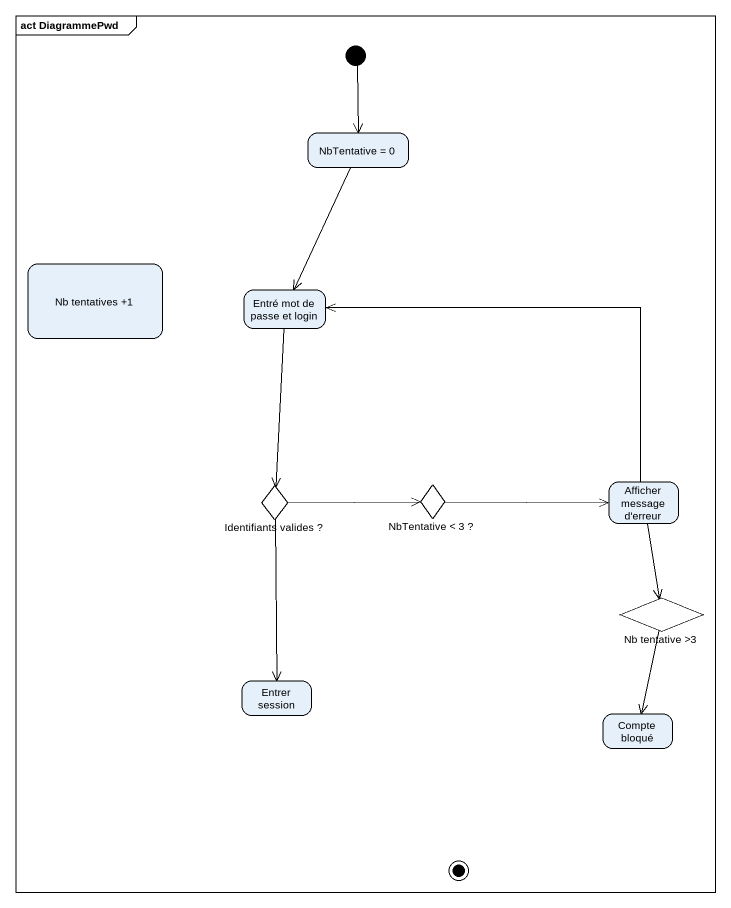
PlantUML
@startuml
mainframe act DiagrammePwd
hide empty description
state "NbTentative = 0" as NbTentative_0
state "Nb tentatives +1" as Nb_tentatives_1
state "Entré mot de passe et login" as Entré_mot_de_passe_et_login
state "Identifiants valides ?" as Identifiants_valides <<choice>>
state "NbTentative < 3 ?" as NbTentative_3 <<choice>>
state "Afficher message d'erreur" as Afficher_message_d_erreur
state "Nb tentative >3" as Nb_tentative_3 <<choice>>
state "Entrer session" as Entrer_session
state "Compte bloqué" as Compte_bloqué
state final1 <<end>>
[*] --> NbTentative_0
NbTentative_0 --> Entré_mot_de_passe_et_login
Entré_mot_de_passe_et_login --> Identifiants_valides
Identifiants_valides -right-> NbTentative_3
Identifiants_valides --> Entrer_session
NbTentative_3 -right-> Afficher_message_d_erreur
Afficher_message_d_erreur -left-> Entré_mot_de_passe_et_login
Afficher_message_d_erreur --> Nb_tentative_3
Nb_tentative_3 --> Compte_bloqué
@enduml
